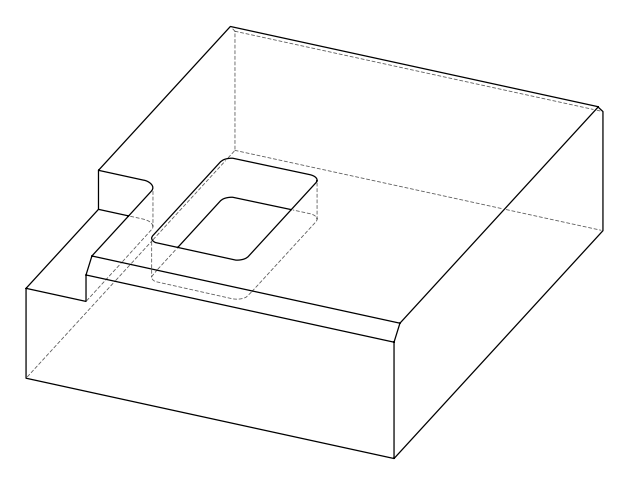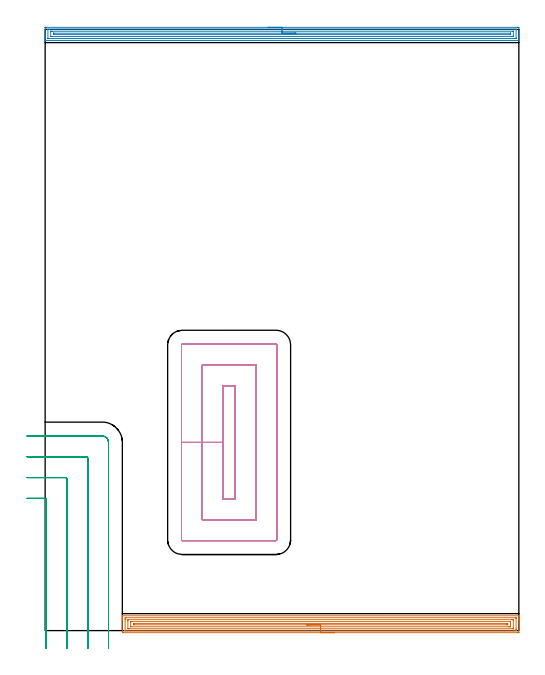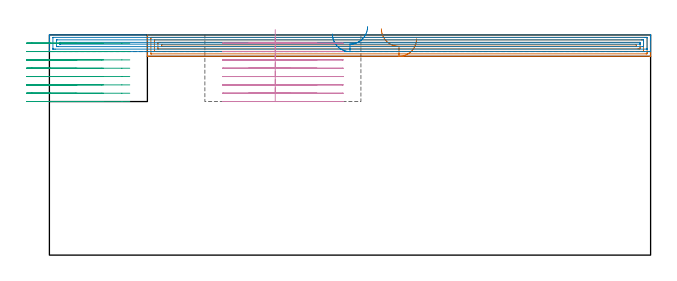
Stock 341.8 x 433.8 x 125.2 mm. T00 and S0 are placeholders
(PLAN: 4 operations, 1 tool changes, 50.4 min)
(1 AREA_MILL | FG_CHAMFER_SURFACE | UGT0205_001 | 11.65 min | 21786 mm3)
(2 AREA_MILL_1 | FG_CHAMFER_SURFACE_1 | UGT0205_001 | 11.13 min | 15418 mm3)
(3 MILL_CORNER_NOTCH_RECTANGULAR | CORNER_NOTCH_RECTANGULAR | UGT0201_094 | Follow Part, ap 5, ae 75% | 11.65 min | 315337 mm3)
(4 MILL_RECTANGULAR_POCKET | POCKET_RECTANGULAR_STRAIGHT | UGT0201_094 | Follow Part, ap 5, ae 75% | 15.92 min | 540358 mm3)
(TOOL UGT0205_001 | Chamfer Mill 20 x 3 x 45 deg. | D20 FL50 Z2)
(TOOL UGT0201_094 | End mill 20 mm | D20 FL38 Z4)
(OP 1 AREA_MILL)
G17 G21 G94 G90
T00 M6
G54
G17 G0 G90 X208.75 Y-1.5 S1061 M3
G43 Z135.2 H0
Z123.
G94 G1 X208.712 Z122.128 F250.
X208.598 Z121.263
X208.409 Z120.412
X208.147 Z119.58
X207.813 Z118.774
X207.41 Z118.
X206.942 Z117.264
X206.41 Z116.572
X205.821 Z115.929
X205.178 Z115.34
X204.486 Z114.808
X203.75 Z114.34
X202.976 Z113.937
X202.17 Z113.603
X201.338 Z113.341
X200.486 Z113.152
X199.622 Z113.038
X198.75 Z113.
X56.313
X55.914 Y-1.496 Z113.002
X55.71 Y-1.492 Z113.005
X55.705 Y-1.104 Z113.394
X55.7 Y-0.501 Z113.996
Y7.671 Z122.165
Y8.221 Z122.718
Y8.549 Z123.045
Y9.098 Z123.594
Y9.426 Z123.921
Y10.082 Z124.582
Y10.404 Z124.903
X55.703 Y10.554 Z125.047
X55.71 Y10.698 Z125.189
X55.867 Y10.7 Z125.2
X341.633
X341.79 Y10.698 Z125.189
X341.797 Y10.554 Z125.047
X341.8 Y10.404 Z124.903
Y10.082 Z124.582
Y9.426 Z123.921
Y8.221 Z122.718
Y7.671 Z122.165
Y-1.104 Z113.394
X341.797 Y-1.382 Z113.116
X341.79 Y-1.492 Z113.005
X341.677 Y-1.499 Z112.999
X341.187 Y-1.5 Z113.
X198.75
Y-0.086 Z114.414
X58.099 Y-0.085 Z114.415
X57.955 Y-0.084 Z114.416
X57.747 Y-0.079 Z114.421
X57.709 Y-0.073 Z114.427
X57.705 Y-0.045 Z114.455
X57.702 Y-0.015 Z114.485
X57.7 Y0.166 Z114.666
Y8.064 Z122.564
X57.703 Y8.549 Z123.049
X57.709 Y8.932 Z123.432
X57.734 Y9.279 Z123.779
X58.099 Y9.284 Z123.784
X58.243 Y9.285 Z123.785
X339.401
X339.545 Y9.284 Z123.784
X339.753 Y9.279 Z123.779
X339.791 Y9.273 Z123.773
X339.795 Y9.245 Z123.745
X339.798 Y9.215 Z123.715
X339.8 Y9.034 Z123.534
Y1.136 Z115.636
X339.797 Y0.651 Z115.151
X339.791 Y0.268 Z114.768
X339.766 Y-0.079 Z114.421
X339.401 Y-0.084 Z114.416
X339.257 Y-0.085 Z114.415
X198.75 Y-0.086 Z114.414
Y1.328 Z115.828
X60.778 Y1.329 Z115.829
X60.085 Y1.332 Z115.832
X59.885 Y1.335 Z115.835
X59.71 Y1.353 Z115.853
X59.705 Y1.529 Z116.029
X59.701 Y1.71 Z116.21
X59.7 Y6.976 Z121.476
X59.704 Y7.671 Z122.171
X59.708 Y7.846 Z122.346
X59.715 Y7.865 Z122.365
X59.734 Y7.867 Z122.367
X59.784 Y7.87 Z122.37
X59.885 Y7.871 Z122.371
X336.721
X337.415 Y7.867 Z122.367
X337.615 Y7.864 Z122.364
X337.79 Y7.847 Z122.347
X337.795 Y7.671 Z122.171
X337.799 Y7.49 Z121.99
X337.8 Y2.224 Z116.724
X337.796 Y1.529 Z116.029
X337.792 Y1.354 Z115.854
X337.785 Y1.335 Z115.835
X337.766 Y1.333 Z115.833
X337.716 Y1.33 Z115.83
X337.615 Y1.329 Z115.829
X198.75 Y1.328 Z115.828
Y2.743 Z117.243
X61.836
X61.762 Y2.744 Z117.244
X61.729 Y2.747 Z117.247
X61.714 Y2.749 Z117.249
X61.71 Y2.762 Z117.262
X61.706 Y2.86 Z117.36
X61.7 Y3.256 Z117.756
Y5.888 Z120.388
Y5.916 Z120.416
X61.707 Y6.341 Z120.841
X61.71 Y6.441 Z120.941
X61.831 Y6.45 Z120.95
X62.018 Y6.454 Z120.954
X62.565 Y6.456 Z120.956
X62.907 Y6.457 Z120.957
X335.664
X335.738 Y6.456 Z120.956
X335.771 Y6.453 Z120.953
X335.786 Y6.451 Z120.951
X335.79 Y6.438 Z120.938
X335.794 Y6.34 Z120.84
X335.8 Y5.944 Z120.444
Y3.312 Z117.812
Y3.284 Z117.784
X335.793 Y2.859 Z117.359
X335.79 Y2.759 Z117.259
X335.669 Y2.75 Z117.25
X335.482 Y2.746 Z117.246
X334.935 Y2.743 Z117.243
X334.593
X198.75
Y4.157 Z118.657
X64.355
X63.71 Y4.161 Z118.661
X63.705 Y4.795 Z119.295
X63.71 Y5.039 Z119.539
X64.346 Y5.043 Z119.543
X333.145
X333.79 Y5.039 Z119.539
X333.795 Y4.405 Z118.905
X333.79 Y4.161 Z118.661
X333.154 Y4.157 Z118.657
X198.75
X197.878 Z118.695
X197.014 Z118.809
X196.162 Z118.998
X195.33 Z119.26
X194.524 Z119.594
X193.75 Z119.997
X193.014 Z120.465
X192.322 Z120.996
X191.679 Z121.586
X191.09 Z122.229
X190.558 Z122.921
X190.09 Z123.657
X189.687 Z124.431
X189.353 Z125.237
X189.091 Z126.069
X188.902 Z126.92
X188.788 Z127.785
X188.75 Z128.657
G0 Z135.2
M5
M2
(OP 2 AREA_MILL_1)
G17 G21 G94 G90
T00 M6
G54
G17 G0 G90 X160.9 Y435.3 S1061 M3
G43 Z135.2 H0
Z125.7
G94 G1 X160.938 Z124.828 F250.
X161.052 Z123.964
X161.241 Z123.112
X161.503 Z122.28
X161.837 Z121.474
X162.24 Z120.7
X162.708 Z119.964
X163.24 Z119.272
X163.829 Z118.629
X164.472 Z118.04
X165.164 Z117.509
X165.9 Z117.04
X166.674 Z116.637
X167.48 Z116.303
X168.312 Z116.041
X169.164 Z115.852
X170.028 Z115.738
X170.9 Z115.7
X341.175
X341.695 Y435.295 Z115.703
X341.79 Y435.292 Z115.706
X341.8 Y435.192 Z115.805
Y428.799 Z122.196
Y428.271 Z122.726
Y427.923 Z123.073
Y427.396 Z123.601
Y427.047 Z123.948
Y426.35 Z124.65
Y426.095 Z124.904
X341.797 Y425.945 Z125.047
X341.79 Y425.802 Z125.189
X341.622 Y425.8 Z125.2
X0.178
X0.01 Y425.802 Z125.189
X0.003 Y425.945 Z125.047
X0. Y426.095 Z124.904
Y426.35 Z124.649
Y427.047 Z123.948
Y428.271 Z122.726
Y428.799 Z122.196
Y429.411 Z121.585
Y434.929 Z116.069
X0.003 Y435.195 Z115.802
X0.01 Y435.292 Z115.706
X0.109 Y435.299 Z115.699
X0.625 Y435.3 Z115.7
X170.9
Y433.886 Z117.114
X339.388 Y433.885 Z117.115
X339.56 Y433.884 Z117.116
X339.743 Y433.88 Z117.12
X339.782 Y433.879 Z117.121
X339.79 Y433.857 Z117.143
X339.793 Y433.824 Z117.176
X339.799 Y433.65 Z117.35
Y427.519 Z123.481
X339.796 Y427.384 Z123.616
X339.79 Y427.277 Z123.723
X339.785 Y427.221 Z123.779
X339.748 Y427.22 Z123.78
X339.388 Y427.216 Z123.784
X339.217 Y427.215 Z123.785
X338.494 Y427.214 Z123.786
X2.412 Y427.215 Z123.785
X2.24 Y427.216 Z123.784
X2.057 Y427.22 Z123.78
X2.018 Y427.221 Z123.779
X2.01 Y427.243 Z123.757
X2.007 Y427.276 Z123.724
X2.001 Y427.45 Z123.55
Y433.581 Z117.419
X2.004 Y433.716 Z117.284
X2.01 Y433.823 Z117.177
X2.015 Y433.879 Z117.121
X2.052 Y433.88 Z117.12
X2.412 Y433.884 Z117.116
X2.583 Y433.885 Z117.115
X3.306 Y433.886 Z117.114
X170.9
Y432.471 Z118.529
X337.426
X337.6 Y432.47 Z118.53
X337.772 Y432.467 Z118.533
X337.788 Y432.465 Z118.535
X337.792 Y432.453 Z118.547
X337.797 Y432.419 Z118.581
X337.8 Y432.367 Z118.633
Y432.301 Z118.699
Y429.478 Z121.522
X337.799 Y428.799 Z122.201
X337.797 Y428.701 Z122.299
X337.793 Y428.652 Z122.348
X337.789 Y428.635 Z122.365
X337.769 Y428.633 Z122.367
X337.6 Y428.63 Z122.37
X336.88 Y428.628 Z122.372
X4.374 Y428.629 Z122.371
X4.2 Y428.63 Z122.37
X4.028 Y428.633 Z122.367
X4.012 Y428.635 Z122.365
X4.008 Y428.647 Z122.353
X4.003 Y428.681 Z122.319
X4.001 Y428.733 Z122.267
X4. Y428.799 Z122.201
X4.001 Y432.301 Z118.699
X4.003 Y432.399 Z118.601
X4.007 Y432.448 Z118.552
X4.011 Y432.465 Z118.535
X4.031 Y432.467 Z118.533
X4.2 Y432.47 Z118.53
X4.92 Y432.471 Z118.529
X170.9
Y431.057 Z119.943
X335.654
X335.712 Y431.056 Z119.944
X335.774 Y431.053 Z119.947
X335.79 Y431.051 Z119.949
X335.793 Y431.031 Z119.969
X335.796 Y430.98 Z120.02
X335.8 Y430.562 Z120.438
Y430.55 Z120.45
X335.793 Y430.118 Z120.882
X335.79 Y430.066 Z120.934
X335.783 Y430.049 Z120.951
X335.746 Y430.048 Z120.952
X335.609 Y430.045 Z120.955
X335.436 Y430.043 Z120.957
X6.146
X6.088 Y430.044 Z120.956
X6.026 Y430.047 Z120.953
X6.011 Y430.049 Z120.951
X6.007 Y430.069 Z120.931
X6.004 Y430.12 Z120.88
X6. Y430.538 Z120.462
Y430.55 Z120.45
X6.007 Y430.982 Z120.018
X6.01 Y431.034 Z119.966
X6.017 Y431.051 Z119.949
X6.054 Y431.052 Z119.948
X6.191 Y431.055 Z119.945
X6.364 Y431.057 Z119.943
X170.9
X171.772 Z119.981
X172.636 Z120.095
X173.488 Z120.283
X174.32 Z120.546
X175.126 Z120.88
X175.9 Z121.282
X176.636 Z121.751
X177.328 Z122.282
X177.971 Z122.872
X178.56 Z123.515
X179.092 Z124.207
X179.56 Z124.943
X179.963 Z125.717
X180.297 Z126.523
X180.559 Z127.355
X180.748 Z128.206
X180.862 Z129.071
X180.9 Z129.943
G0 Z135.2
M5
M2
(OP 3 MILL_CORNER_NOTCH_RECTANGULAR)
G17 G21 G94 G90
T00 M6
G54
G17 G0 G90 X0.7 Y-13. S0 M3
G43 Z135.2 H0
Z120.462
G94 G1 Y-10. F250.
Y94.406 F500.
G3 X-0.294 Y95.4 R1.
G1 X-10.
X-13. F250.
G0 Z135.2
X15.7 Y-13.
Z120.462
G1 Y-10.
Y109.405 F500.
G3 X14.705 Y110.4 R1.
G1 X-10.
X-13. F250.
G0 Z135.2
X30.7 Y-13.
Z120.462
G1 Y-10.
Y124.405 F500.
G3 X29.705 Y125.4 R1.
G1 X-10.
X-13. F250.
G0 Z135.2
X45.7 Y-13.
Z120.462
G1 Y-10.
Y135.9 F500.
G3 X41.2 Y140.4 R4.5
G1 X-10.
X-13. F250.
G0 Z135.2
X0.7 Y-13.
Z115.725
G1 Y-10.
Y94.406 F500.
G3 X-0.294 Y95.4 R1.
G1 X-10.
X-13. F250.
G0 Z135.2
X15.7 Y-13.
Z115.725
G1 Y-10.
Y109.405 F500.
G3 X14.705 Y110.4 R1.
G1 X-10.
X-13. F250.
G0 Z135.2
X30.7 Y-13.
Z115.725
G1 Y-10.
Y124.405 F500.
G3 X29.705 Y125.4 R1.
G1 X-10.
X-13. F250.
G0 Z135.2
X45.7 Y-13.
Z115.725
G1 Y-10.
Y135.9 F500.
G3 X41.2 Y140.4 R4.5
G1 X-10.
X-13. F250.
G0 Z135.2
X0.7 Y-13.
Z110.987
G1 Y-10.
Y94.406 F500.
G3 X-0.294 Y95.4 R1.
G1 X-10.
X-13. F250.
G0 Z135.2
X15.7 Y-13.
Z110.987
G1 Y-10.
Y109.405 F500.
G3 X14.705 Y110.4 R1.
G1 X-10.
X-13. F250.
G0 Z135.2
X30.7 Y-13.
Z110.987
G1 Y-10.
Y124.405 F500.
G3 X29.705 Y125.4 R1.
G1 X-10.
X-13. F250.
G0 Z135.2
X45.7 Y-13.
Z110.987
G1 Y-10.
Y135.9 F500.
G3 X41.2 Y140.4 R4.5
G1 X-10.
X-13. F250.
G0 Z135.2
X0.7 Y-13.
Z106.25
G1 Y-10.
Y94.406 F500.
G3 X-0.294 Y95.4 R1.
G1 X-10.
X-13. F250.
G0 Z135.2
X15.7 Y-13.
Z106.25
G1 Y-10.
Y109.405 F500.
G3 X14.705 Y110.4 R1.
G1 X-10.
X-13. F250.
G0 Z135.2
X30.7 Y-13.
Z106.25
G1 Y-10.
Y124.405 F500.
G3 X29.705 Y125.4 R1.
G1 X-10.
X-13. F250.
G0 Z135.2
X45.7 Y-13.
Z106.25
G1 Y-10.
Y135.9 F500.
G3 X41.2 Y140.4 R4.5
G1 X-10.
X-13. F250.
G0 Z135.2
X0.7 Y-13.
Z101.512
G1 Y-10.
Y94.406 F500.
G3 X-0.294 Y95.4 R1.
G1 X-10.
X-13. F250.
G0 Z135.2
X15.7 Y-13.
Z101.512
G1 Y-10.
Y109.405 F500.
G3 X14.705 Y110.4 R1.
G1 X-10.
X-13. F250.
G0 Z135.2
X30.7 Y-13.
Z101.512
G1 Y-10.
Y124.405 F500.
G3 X29.705 Y125.4 R1.
G1 X-10.
X-13. F250.
G0 Z135.2
X45.7 Y-13.
Z101.512
G1 Y-10.
Y135.9 F500.
G3 X41.2 Y140.4 R4.5
G1 X-10.
X-13. F250.
G0 Z135.2
X0.7 Y-13.
Z96.775
G1 Y-10.
Y94.406 F500.
G3 X-0.294 Y95.4 R1.
G1 X-10.
X-13. F250.
G0 Z135.2
X15.7 Y-13.
Z96.775
G1 Y-10.
Y109.405 F500.
G3 X14.705 Y110.4 R1.
G1 X-10.
X-13. F250.
G0 Z135.2
X30.7 Y-13.
Z96.775
G1 Y-10.
Y124.405 F500.
G3 X29.705 Y125.4 R1.
G1 X-10.
X-13. F250.
G0 Z135.2
X45.7 Y-13.
Z96.775
G1 Y-10.
Y135.9 F500.
G3 X41.2 Y140.4 R4.5
G1 X-10.
X-13. F250.
G0 Z135.2
X0.7 Y-13.
Z92.037
G1 Y-10.
Y94.406 F500.
G3 X-0.294 Y95.4 R1.
G1 X-10.
X-13. F250.
G0 Z135.2
X15.7 Y-13.
Z92.037
G1 Y-10.
Y109.405 F500.
G3 X14.705 Y110.4 R1.
G1 X-10.
X-13. F250.
G0 Z135.2
X30.7 Y-13.
Z92.037
G1 Y-10.
Y124.405 F500.
G3 X29.705 Y125.4 R1.
G1 X-10.
X-13. F250.
G0 Z135.2
X45.7 Y-13.
Z92.037
G1 Y-10.
Y135.9 F500.
G3 X41.2 Y140.4 R4.5
G1 X-10.
X-13. F250.
G0 Z135.2
X0.7 Y-13.
Z87.3
G1 Y-10.
Y94.406 F500.
G3 X-0.294 Y95.4 R1.
G1 X-10.
X-13. F250.
G0 Z135.2
X15.7 Y-13.
Z87.3
G1 Y-10.
Y109.405 F500.
G3 X14.705 Y110.4 R1.
G1 X-10.
X-13. F250.
G0 Z135.2
X30.7 Y-13.
Z87.3
G1 Y-10.
Y124.405 F500.
G3 X29.705 Y125.4 R1.
G1 X-10.
X-13. F250.
G0 Z135.2
X45.7 Y-13.
Z87.3
G1 Y-10.
Y135.9 F500.
G3 X41.2 Y140.4 R4.5
G1 X-10.
X-13. F250.
G0 Z135.2
M5
M2
(OP 4 MILL_RECTANGULAR_POCKET)
G17 G21 G94 G90
T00 M6
G54
G17 G0 G90 X128.4 Y164.677 S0 M3
G43 Z135.2 H0
Z128.2
G94 G1 Y135.8 Z120.462 F250.
Y94.9 F500.
X137.1
Y176.7
X128.4
Y135.8
X113.4
Y79.9
X152.1
Y191.7
X113.4
Y135.8
X98.4
Y65.5
G3 X99. Y64.9 R0.6
G1 X166.5
G3 X167.1 Y65.5 R0.6
G1 Y206.1
G3 X166.5 Y206.7 R0.6
G1 X99.
G3 X98.4 Y206.1 R0.6
G1 Y135.8
Y134.8
G0 X128.4 Y164.677 Z123.462
G1 Y135.8 Z115.725 F250.
Y94.9 F500.
X137.1
Y176.7
X128.4
Y135.8
X113.4
Y79.9
X152.1
Y191.7
X113.4
Y135.8
X98.4
Y65.5
G3 X99. Y64.9 R0.6
G1 X166.5
G3 X167.1 Y65.5 R0.6
G1 Y206.1
G3 X166.5 Y206.7 R0.6
G1 X99.
G3 X98.4 Y206.1 R0.6
G1 Y135.8
Y134.8
G0 X128.4 Y164.677 Z118.725
G1 Y135.8 Z110.987 F250.
Y94.9 F500.
X137.1
Y176.7
X128.4
Y135.8
X113.4
Y79.9
X152.1
Y191.7
X113.4
Y135.8
X98.4
Y65.5
G3 X99. Y64.9 R0.6
G1 X166.5
G3 X167.1 Y65.5 R0.6
G1 Y206.1
G3 X166.5 Y206.7 R0.6
G1 X99.
G3 X98.4 Y206.1 R0.6
G1 Y135.8
Y134.8
G0 X128.4 Y164.677 Z113.987
G1 Y135.8 Z106.25 F250.
Y94.9 F500.
X137.1
Y176.7
X128.4
Y135.8
X113.4
Y79.9
X152.1
Y191.7
X113.4
Y135.8
X98.4
Y65.5
G3 X99. Y64.9 R0.6
G1 X166.5
G3 X167.1 Y65.5 R0.6
G1 Y206.1
G3 X166.5 Y206.7 R0.6
G1 X99.
G3 X98.4 Y206.1 R0.6
G1 Y135.8
Y134.8
G0 X128.4 Y164.677 Z109.25
G1 Y135.8 Z101.512 F250.
Y94.9 F500.
X137.1
Y176.7
X128.4
Y135.8
X113.4
Y79.9
X152.1
Y191.7
X113.4
Y135.8
X98.4
Y65.5
G3 X99. Y64.9 R0.6
G1 X166.5
G3 X167.1 Y65.5 R0.6
G1 Y206.1
G3 X166.5 Y206.7 R0.6
G1 X99.
G3 X98.4 Y206.1 R0.6
G1 Y135.8
Y134.8
G0 X128.4 Y164.677 Z104.512
G1 Y135.8 Z96.775 F250.
Y94.9 F500.
X137.1
Y176.7
X128.4
Y135.8
X113.4
Y79.9
X152.1
Y191.7
X113.4
Y135.8
X98.4
Y65.5
G3 X99. Y64.9 R0.6
G1 X166.5
G3 X167.1 Y65.5 R0.6
G1 Y206.1
G3 X166.5 Y206.7 R0.6
G1 X99.
G3 X98.4 Y206.1 R0.6
G1 Y135.8
Y134.8
G0 X128.4 Y164.677 Z99.775
G1 Y135.8 Z92.037 F250.
Y94.9 F500.
X137.1
Y176.7
X128.4
Y135.8
X113.4
Y79.9
X152.1
Y191.7
X113.4
Y135.8
X98.4
Y65.5
G3 X99. Y64.9 R0.6
G1 X166.5
G3 X167.1 Y65.5 R0.6
G1 Y206.1
G3 X166.5 Y206.7 R0.6
G1 X99.
G3 X98.4 Y206.1 R0.6
G1 Y135.8
Y134.8
G0 X128.4 Y164.677 Z95.037
G1 Y135.8 Z87.3 F250.
Y94.9 F500.
X137.1
Y176.7
X128.4
Y135.8
X113.4
Y79.9
X152.1
Y191.7
X113.4
Y135.8
X98.4
Y65.5
G3 X99. Y64.9 R0.6
G1 X166.5
G3 X167.1 Y65.5 R0.6
G1 Y206.1
G3 X166.5 Y206.7 R0.6
G1 X99.
G3 X98.4 Y206.1 R0.6
G1 Y135.8
Y134.8
G0 Z135.2
M5
M2
